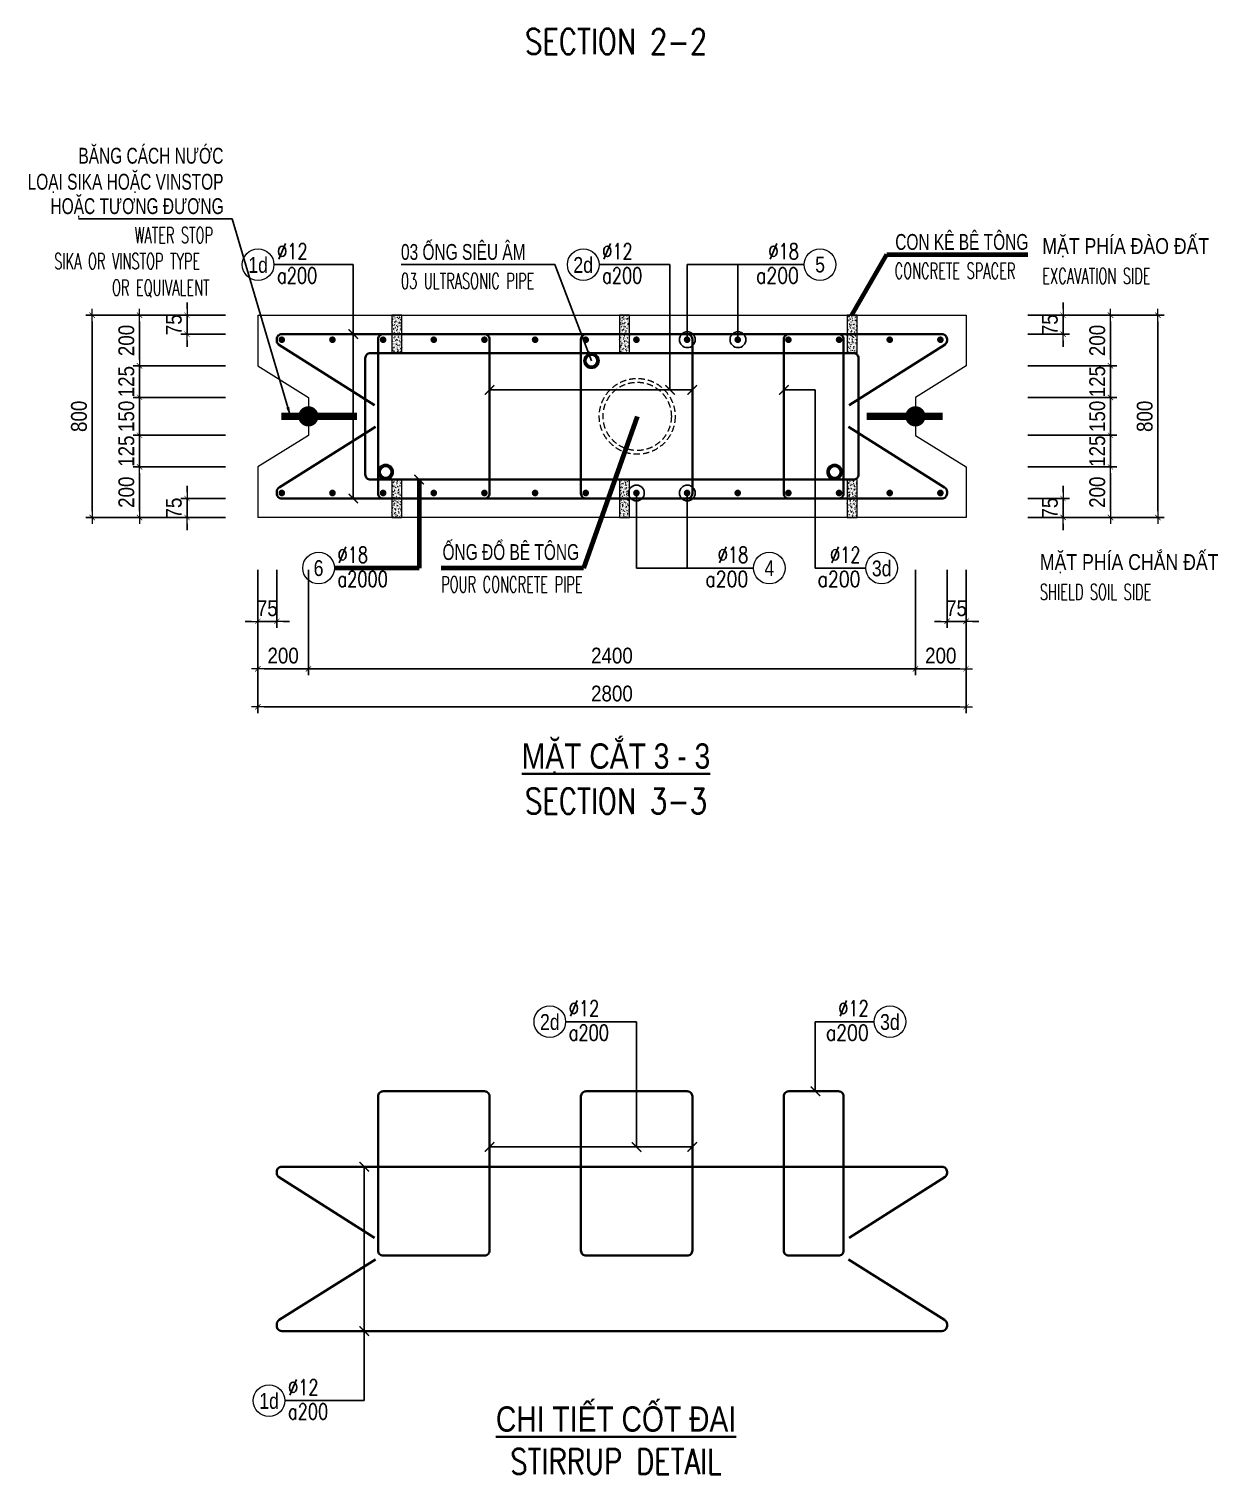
# Model space of a CAD drawing. Header units: millimetres. Extents: x -642477 to 1168880, y -27982 to 330379.
# Drawn here: x 9372 to 23477, y 66877 to 84020 of the extents above; entities that cross this region are included whole.
import ezdxf
from ezdxf.enums import TextEntityAlignment as Align

# ---------------------------------------------------------------- set-up
doc = ezdxf.new("R2010")
doc.units = ezdxf.units.MM
doc.linetypes.add('HIDDEN', pattern=[0.375, 0.25, -0.125])
doc.layers.get('0').update_dxf_attribs({"lineweight": 20})
doc.layers.get('Defpoints').update_dxf_attribs({"color": 151, "lineweight": 9})
for name, color, linetype, lineweight in [('NDC_S_BREAK-LINE', 1, 'Continuous', 15), ('NDC_S_DIAPHGRAM WALL', 3, 'Continuous', 20), ('NDC_S_DIM', 1, 'Continuous', 15), ('NDC_S_ENG TITLE', 3, 'Continuous', 20), ('NDC_S_HATCH MATERIAL', 8, 'Continuous', 13), ('NDC_S_LEADER', 1, 'Continuous', 15), ('NDC_S_LEVEL TEXT', 7, 'Continuous', 20), ('NDC_S_REBAR', 4, 'Continuous', 35), ('NDC_S_VN TEXT', 7, 'Continuous', 20), ('NDC_S_VN TITLE', 6, 'Continuous', 35)]:
    doc.layers.add(name, color=color, linetype=linetype, lineweight=lineweight)
doc.layers.add('NDC_S_REBAR DES.', color=2, linetype='Continuous')
doc.styles.add('ARIAL', font='arial.ttf', dxfattribs={"width": 0.8})
doc.styles.add('NDC_ARIAL', font='arial.ttf', dxfattribs={"width": 0.85})
doc.styles.add('NDC_DIM', font='', dxfattribs={"width": 0.75})
doc.styles.add('NDC_EN TXT', font='romans.shx', dxfattribs={"width": 0.8})
doc.styles.get('NDC_DIM').set_extended_font_data('Dotum')
doc.dimstyles.new('A1-NDC-1-25 (x3)', dxfattribs={"dimscale": 75, "dimtxt": 2.5, "dimasz": 1, "dimexe": 1, "dimexo": 0, "dimgap": 0.8, "dimtad": 1, "dimdec": 0, "dimlfac": 0.333333, "dimdsep": 46, "dimtxsty": 'NDC_ARIAL', "dimblk": 'DIMMARK', "dimcen": 49999.938995, "dimdle": 1.5, "dimclrd": 1, "dimclre": 1, "dimclrt": 3, "dimadec": 0, "dimazin": 0, "dimtfac": 1, "dimtdec": 0, "dimtix": 1, "dimtmove": 2, "dimatfit": 3, "dimfxl": 1, "dimarcsym": 0})
doc.dimstyles.new('NDC_dim_25', dxfattribs={"dimscale": 25, "dimtxt": 2.2, "dimasz": 1.5, "dimexe": 1.5, "dimexo": 2.5, "dimgap": 1, "dimtad": 1, "dimdec": 0, "dimzin": 0, "dimdsep": 46, "dimtxsty": 'NDC_DIM', "dimblk": 'DIMMARK', "dimcen": 0.09, "dimdle": 1.2, "dimclrd": 1, "dimclre": 1, "dimclrt": 3, "dimadec": 0, "dimazin": 0, "dimtfac": 1, "dimtdec": 0, "dimtix": 1, "dimtofl": 0, "dimtmove": 0, "dimatfit": 3, "dimfxl": 6, "dimfxlon": 1, "dimtolj": 1, "dimtzin": 0, "dimarcsym": 0})

# ---------------------------------------------------------------- blocks, each defined once
blk = doc.blocks.new('DIMMARK')
at = {"layer": 'NDC_S_DIM', "color": 1}
blk.add_line((-1.5, 0), (1, 0), dxfattribs=at)
at = {"layer": 'NDC_S_DIM', "color": 2, "const_width": 0.1}
blk.add_lwpolyline([(-0.424, -0.424), (0.424, 0.424)], dxfattribs=at)
blk = doc.blocks.new('*U366')
blk.add_circle((2.5, 0), 2.5)
at = {"layer": 'NDC_S_VN TEXT', "color": 3, "style": 'NDC_EN TXT'}
for tag, width, p in [('DK2', 0.75, (-0.85, 0.85)), ('KC2', 0.8, (-0.85, -2.97))]:
    blk.add_attdef(tag, text='', height=2.5, dxfattribs=dict(at, width=width)).set_placement(p, align=Align.RIGHT)
at = {"layer": 'NDC_S_VN TEXT', "color": 7, "style": 'ARIAL', "width": 0.8}
blk.add_attdef('SH3', text='', height=2.5, dxfattribs=at).set_placement((2.5, 0), align=Align.MIDDLE)
blk = doc.blocks.new('Ong sieu am')
at = {"layer": 'NDC_S_HATCH MATERIAL'}
h = blk.add_hatch(dxfattribs=at)
h.set_pattern_fill('ANSI31', color=256, scale=20)
h.set_pattern_definition([(45, (0, 0), (-1.76776695, 1.76776695), [])])
h.paths.add_polyline_path([(-7119.3, 51158.9, 1), (-7179.3, 51158.9, 1)])
h.paths.add_polyline_path([(-7171.3, 51158.9, -1), (-7127.3, 51158.9, -1)], flags=16)
at = {"layer": 'NDC_S_REBAR DES.'}
for radius in [30, 22]:
    blk.add_circle((-7149.3, 51158.9), radius, dxfattribs=at)
blk = doc.blocks.new('ong do BT')
at = {"layer": 'NDC_S_HATCH MATERIAL', "linetype": 'HIDDEN', "ltscale": 100}
for radius in [150, 135]:
    blk.add_circle((-6323.7, 51237.8), radius, dxfattribs=at)
blk = doc.blocks.new('con ke BT')
at = {"layer": 'NDC_S_HATCH MATERIAL'}
h = blk.add_hatch(dxfattribs=at)
h.set_pattern_fill('AR-CONC', color=256, scale=2)
h.set_pattern_definition([(50, (0, 0), (14.3452037, -1.2550427), [1.5, -16.5]), (355, (0, 0), (-2.7750267, 15.0438427), [1.2, -13.2]), (100.451444, (1.195, -0.105), (11.570177, 13.7888), [1.274804, -14.0228422]), (46.1842, (0, 4), (21.3448266, -3.3103856), [2.25, -24.75]), (96.635635, (1.779, 3.724), (18.693239, 19.482372), [1.912207, -21.034275]), (351.184164, (0, 4), (18.693239, 19.482372), [1.8, -19.8]), (21, (2, 3), (11.938141, -8.0523778), [1.5, -16.5]), (326, (2, 3), (4.8663066, 14.503001), [1.2, -13.2]), (71.451445, (2.995, 2.329), (16.8044475, 6.450623), [1.274804, -14.0228422]), (37.5, (0, 0), (0.2431971, 6.6578771), [0, -13.04, 0, -13.4, 0, -13.25]), (7.5, (0, 0), (5.2613907, 7.8882342), [0, -7.64, 0, -12.74, 0, -5.05]), (327.5, (-4.46, 0), (10.6764487, -0.45109743), [0, -5, 0, -15.6, 0, -20.7]), (317.5, (-6.46, 0), (11.6637234, 2.0020996), [0, -6.5, 0, -10.36, 0, -14.7])])
h.paths.add_polyline_path([(-7076.9, 51430.9), (-7116.9, 51430.9), (-7116.9, 51280.9), (-7076.9, 51280.9)])
at = {"layer": 'NDC_S_BREAK-LINE'}
blk.add_lwpolyline([(-7116.9, 51430.9), (-7116.9, 51280.9), (-7076.9, 51280.9), (-7076.9, 51430.9)], close=True, dxfattribs=at)
blk = doc.blocks.new('*U551')
at = {"layer": 'NDC_S_LEADER', "xscale": 3, "yscale": 3, "zscale": 3}
blk.add_blockref('con ke BT', (21291, -154068), dxfattribs=at)
blk = doc.blocks.new('*U552')
at = {"layer": 'NDC_S_DIM', "color": 0, "linetype": 'ByBlock', "lineweight": -2, "transparency": 16777216}
for p in [(0, 0), (2700, 0), (5400, 0)]:
    blk.add_blockref('*U551', p, dxfattribs=at)
blk = doc.blocks.new('*U553')
at = {"layer": 'NDC_S_LEADER', "xscale": 3, "yscale": 3, "zscale": 3}
blk.add_blockref('con ke BT', (21291, -154068), dxfattribs=at)
blk = doc.blocks.new('*U554')
at = {"layer": 'NDC_S_DIM', "color": 0, "linetype": 'ByBlock', "lineweight": -2, "transparency": 16777216}
for p in [(0, 0), (2700, 0), (5400, 0)]:
    blk.add_blockref('*U553', p, dxfattribs=at)
blk = doc.blocks.new('*U367')
blk.add_circle((-2.5, 0), 2.5)
at = {"layer": 'NDC_S_VN TEXT', "color": 3, "style": 'NDC_EN TXT', "width": 0.75}
for tag, p in [('DK1', (0.5, 0.85)), ('KC1', (0.5, -2.97))]:
    blk.add_attdef(tag, p, '', height=2.5, dxfattribs=at)
at = {"layer": 'NDC_S_VN TEXT', "color": 7, "style": 'ARIAL', "width": 0.8}
blk.add_attdef('SH2', text='', height=2.5, dxfattribs=at).set_placement((-2.5, 0), align=Align.MIDDLE)
blk = doc.blocks.new('kata_block_THEP')
at = {"layer": 'NDC_S_REBAR', "color": 0}
for p, q in [((-0.5, 0), (0.5, 0)), ((-0.35, 0.35), (0.35, -0.35)), ((0.35, 0.35), (-0.35, -0.35)), ((0, 0.5), (0, -0.5))]:
    blk.add_line(p, q, dxfattribs=at)
at = {"layer": 'NDC_S_REBAR', "color": 0, "const_width": 0.0833}
blk.add_lwpolyline([(-0.5, 0, 1), (0.5, 0, 1), (-0.5, 0, 1)], format="xyb", dxfattribs=at)
blk = doc.blocks.new('*U555')
at = {"layer": 'NDC_S_REBAR', "ltscale": 80, "xscale": 72, "yscale": 72, "zscale": 72}
blk.add_blockref('kata_block_THEP', (0, 0), dxfattribs=at)
blk = doc.blocks.new('*U556')
at = {"layer": 'NDC_S_LEVEL TEXT', "color": 0, "linetype": 'ByBlock', "lineweight": -2, "transparency": 16777216}
for p in [(0, 0), (600.9, 0), (1201.8, 0), (1802.7, 0), (2403.6, 0), (3004.5, 0), (3605.4, 0), (4206.3, 0), (4807.2, 0), (5408.1, 0), (6009, 0), (6609.9, 0), (7210.8, 0), (7811.7, 0)]:
    blk.add_blockref('*U555', p, dxfattribs=at)
blk = doc.blocks.new('*D557')
at = {"layer": 'Defpoints', "color": 0, "ltscale": 100, "transparency": 16777216}
for p in [(10684, 78824), (11704, 78824), (11704, 78224)]:
    blk.add_point(p, dxfattribs=at)
at = {"layer": 'NDC_S_DIM', "color": 1, "lineweight": -2, "ltscale": 100, "transparency": 16777216}
for p, q in [((11704, 78824), (10609, 78824)), ((10684, 78299), (10684, 78749)), ((11704, 78224), (10609, 78224))]:
    blk.add_line(p, q, dxfattribs=at)
at = {"layer": 'NDC_S_DIM', "color": 1, "lineweight": -2, "ltscale": 100, "transparency": 16777216, "xscale": 75, "yscale": 75, "zscale": 75}
for p, rotation in [((10684, 78824), 90), ((10684, 78224), 270)]:
    blk.add_blockref('DIMMARK', p, dxfattribs=dict(at, rotation=rotation))
at = {"layer": 'NDC_S_DIM', "color": 3, "ltscale": 100, "transparency": 16777216, "insert": (10528, 78524), "char_height": 187.5, "attachment_point": 5, "rotation": 90, "style": 'NDC_ARIAL'}
blk.add_mtext('200', dxfattribs=at)
blk = doc.blocks.new('*D558')
at = {"layer": 'Defpoints', "color": 0, "ltscale": 100, "transparency": 16777216}
for p in [(10684, 79199), (11704, 79199), (11704, 78824)]:
    blk.add_point(p, dxfattribs=at)
at = {"layer": 'NDC_S_DIM', "color": 1, "lineweight": -2, "ltscale": 100, "transparency": 16777216}
for p, q in [((10684, 79274), (10684, 79349)), ((11704, 79199), (10609, 79199)), ((10684, 78824), (10684, 79199)), ((11704, 78824), (10609, 78824)), ((10684, 78749), (10684, 78674))]:
    blk.add_line(p, q, dxfattribs=at)
at = {"layer": 'NDC_S_DIM', "color": 1, "lineweight": -2, "ltscale": 100, "transparency": 16777216, "xscale": 75, "yscale": 75, "zscale": 75}
for p, rotation in [((10684, 79199), 270), ((10684, 78824), 90)]:
    blk.add_blockref('DIMMARK', p, dxfattribs=dict(at, rotation=rotation))
at = {"layer": 'NDC_S_DIM', "color": 3, "ltscale": 100, "transparency": 16777216, "insert": (10528, 79011), "char_height": 187.5, "attachment_point": 5, "rotation": 90, "style": 'NDC_ARIAL'}
blk.add_mtext('125', dxfattribs=at)
blk = doc.blocks.new('*D559')
at = {"layer": 'Defpoints', "color": 0, "ltscale": 100, "transparency": 16777216}
for p in [(10684, 79649), (11704, 79649), (11704, 79199)]:
    blk.add_point(p, dxfattribs=at)
at = {"layer": 'NDC_S_DIM', "color": 1, "lineweight": -2, "ltscale": 100, "transparency": 16777216}
for p, q in [((10684, 79724), (10684, 79799)), ((11704, 79649), (10609, 79649)), ((10684, 79199), (10684, 79649)), ((11704, 79199), (10609, 79199)), ((10684, 79124), (10684, 79049))]:
    blk.add_line(p, q, dxfattribs=at)
at = {"layer": 'NDC_S_DIM', "color": 1, "lineweight": -2, "ltscale": 100, "transparency": 16777216, "xscale": 75, "yscale": 75, "zscale": 75}
for p, rotation in [((10684, 79649), 270), ((10684, 79199), 90)]:
    blk.add_blockref('DIMMARK', p, dxfattribs=dict(at, rotation=rotation))
at = {"layer": 'NDC_S_DIM', "color": 3, "ltscale": 100, "transparency": 16777216, "insert": (10528, 79424), "char_height": 187.5, "attachment_point": 5, "rotation": 90, "style": 'NDC_ARIAL'}
blk.add_mtext('150', dxfattribs=at)
blk = doc.blocks.new('*D560')
at = {"layer": 'Defpoints', "color": 0, "ltscale": 100, "transparency": 16777216}
for p in [(10684, 80024), (11704, 80024), (11704, 79649)]:
    blk.add_point(p, dxfattribs=at)
at = {"layer": 'NDC_S_DIM', "color": 1, "lineweight": -2, "ltscale": 100, "transparency": 16777216}
for p, q in [((10684, 80099), (10684, 80174)), ((11704, 80024), (10609, 80024)), ((10684, 79649), (10684, 80024)), ((11704, 79649), (10609, 79649)), ((10684, 79574), (10684, 79499))]:
    blk.add_line(p, q, dxfattribs=at)
at = {"layer": 'NDC_S_DIM', "color": 1, "lineweight": -2, "ltscale": 100, "transparency": 16777216, "xscale": 75, "yscale": 75, "zscale": 75}
for p, rotation in [((10684, 80024), 270), ((10684, 79649), 90)]:
    blk.add_blockref('DIMMARK', p, dxfattribs=dict(at, rotation=rotation))
at = {"layer": 'NDC_S_DIM', "color": 3, "ltscale": 100, "transparency": 16777216, "insert": (10528, 79836), "char_height": 187.5, "attachment_point": 5, "rotation": 90, "style": 'NDC_ARIAL'}
blk.add_mtext('125', dxfattribs=at)
blk = doc.blocks.new('*D561')
at = {"layer": 'Defpoints', "color": 0, "ltscale": 100, "transparency": 16777216}
for p in [(10684, 80624), (11704, 80624), (11704, 80024)]:
    blk.add_point(p, dxfattribs=at)
at = {"layer": 'NDC_S_DIM', "color": 1, "lineweight": -2, "ltscale": 100, "transparency": 16777216}
for p, q in [((11704, 80624), (10609, 80624)), ((10684, 80099), (10684, 80549)), ((11704, 80024), (10609, 80024))]:
    blk.add_line(p, q, dxfattribs=at)
at = {"layer": 'NDC_S_DIM', "color": 1, "lineweight": -2, "ltscale": 100, "transparency": 16777216, "xscale": 75, "yscale": 75, "zscale": 75}
for p, rotation in [((10684, 80624), 90), ((10684, 80024), 270)]:
    blk.add_blockref('DIMMARK', p, dxfattribs=dict(at, rotation=rotation))
at = {"layer": 'NDC_S_DIM', "color": 3, "ltscale": 100, "transparency": 16777216, "insert": (10528, 80324), "char_height": 187.5, "attachment_point": 5, "rotation": 90, "style": 'NDC_ARIAL'}
blk.add_mtext('200', dxfattribs=at)
blk = doc.blocks.new('*D562')
at = {"layer": 'Defpoints', "color": 0, "ltscale": 100, "transparency": 16777216}
for p in [(10122, 80624), (11704, 80624), (11704, 78224)]:
    blk.add_point(p, dxfattribs=at)
at = {"layer": 'NDC_S_DIM', "color": 1, "lineweight": -2, "ltscale": 100, "transparency": 16777216}
for p, q in [((11704, 80624), (10047, 80624)), ((10122, 78299), (10122, 80549)), ((11704, 78224), (10047, 78224))]:
    blk.add_line(p, q, dxfattribs=at)
at = {"layer": 'NDC_S_DIM', "color": 1, "lineweight": -2, "ltscale": 100, "transparency": 16777216, "xscale": 75, "yscale": 75, "zscale": 75}
for p, rotation in [((10122, 80624), 90), ((10122, 78224), 270)]:
    blk.add_blockref('DIMMARK', p, dxfattribs=dict(at, rotation=rotation))
at = {"layer": 'NDC_S_DIM', "color": 3, "ltscale": 100, "transparency": 16777216, "insert": (9966, 79424), "char_height": 187.5, "attachment_point": 5, "rotation": 90, "style": 'NDC_ARIAL'}
blk.add_mtext('800', dxfattribs=at)
blk = doc.blocks.new('*D563')
at = {"layer": 'Defpoints', "color": 0, "ltscale": 100, "transparency": 16777216}
for p in [(11247, 78449), (11704, 78449), (11704, 78224)]:
    blk.add_point(p, dxfattribs=at)
at = {"layer": 'NDC_S_DIM', "color": 1, "lineweight": -2, "ltscale": 100, "transparency": 16777216}
for p, q in [((11247, 78524), (11247, 78599)), ((11704, 78449), (11172, 78449)), ((11247, 78224), (11247, 78449)), ((11704, 78224), (11172, 78224)), ((11247, 78149), (11247, 78074))]:
    blk.add_line(p, q, dxfattribs=at)
at = {"layer": 'NDC_S_DIM', "color": 1, "lineweight": -2, "ltscale": 100, "transparency": 16777216, "xscale": 75, "yscale": 75, "zscale": 75}
for p, rotation in [((11247, 78449), 270), ((11247, 78224), 90)]:
    blk.add_blockref('DIMMARK', p, dxfattribs=dict(at, rotation=rotation))
at = {"layer": 'NDC_S_DIM', "color": 3, "ltscale": 100, "transparency": 16777216, "insert": (11091, 78336), "char_height": 187.5, "attachment_point": 5, "rotation": 90, "style": 'NDC_ARIAL'}
blk.add_mtext('75', dxfattribs=at)
blk = doc.blocks.new('*D564')
at = {"layer": 'Defpoints', "color": 0, "ltscale": 100, "transparency": 16777216}
for p in [(11247, 80624), (11704, 80624), (11704, 80399)]:
    blk.add_point(p, dxfattribs=at)
at = {"layer": 'NDC_S_DIM', "color": 1, "lineweight": -2, "ltscale": 100, "transparency": 16777216}
for p, q in [((11247, 80699), (11247, 80774)), ((11704, 80624), (11172, 80624)), ((11247, 80399), (11247, 80624)), ((11704, 80399), (11172, 80399)), ((11247, 80324), (11247, 80249))]:
    blk.add_line(p, q, dxfattribs=at)
at = {"layer": 'NDC_S_DIM', "color": 1, "lineweight": -2, "ltscale": 100, "transparency": 16777216, "xscale": 75, "yscale": 75, "zscale": 75}
for p, rotation in [((11247, 80624), 270), ((11247, 80399), 90)]:
    blk.add_blockref('DIMMARK', p, dxfattribs=dict(at, rotation=rotation))
at = {"layer": 'NDC_S_DIM', "color": 3, "ltscale": 100, "transparency": 16777216, "insert": (11091, 80511), "char_height": 187.5, "attachment_point": 5, "rotation": 90, "style": 'NDC_ARIAL'}
blk.add_mtext('75', dxfattribs=at)
blk = doc.blocks.new('*D565')
at = {"layer": 'Defpoints', "color": 0, "ltscale": 100, "transparency": 16777216}
for p in [(21220, 78824), (22200, 78824), (21220, 78224)]:
    blk.add_point(p, dxfattribs=at)
at = {"layer": 'NDC_S_DIM', "color": 1, "lineweight": -2, "ltscale": 100, "transparency": 16777216}
for p, q in [((21220, 78824), (22275, 78824)), ((22200, 78299), (22200, 78749)), ((21220, 78224), (22275, 78224))]:
    blk.add_line(p, q, dxfattribs=at)
at = {"layer": 'NDC_S_DIM', "color": 1, "lineweight": -2, "ltscale": 100, "transparency": 16777216, "xscale": 75, "yscale": 75, "zscale": 75}
for p, rotation in [((22200, 78824), 90), ((22200, 78224), 270)]:
    blk.add_blockref('DIMMARK', p, dxfattribs=dict(at, rotation=rotation))
at = {"layer": 'NDC_S_DIM', "color": 3, "ltscale": 100, "transparency": 16777216, "insert": (22044, 78524), "char_height": 187.5, "attachment_point": 5, "rotation": 90, "style": 'NDC_ARIAL'}
blk.add_mtext('200', dxfattribs=at)
blk = doc.blocks.new('*D566')
at = {"layer": 'Defpoints', "color": 0, "ltscale": 100, "transparency": 16777216}
for p in [(21220, 79199), (22200, 79199), (21220, 78824)]:
    blk.add_point(p, dxfattribs=at)
at = {"layer": 'NDC_S_DIM', "color": 1, "lineweight": -2, "ltscale": 100, "transparency": 16777216}
for p, q in [((22200, 79274), (22200, 79349)), ((21220, 79199), (22275, 79199)), ((22200, 78824), (22200, 79199)), ((21220, 78824), (22275, 78824)), ((22200, 78749), (22200, 78674))]:
    blk.add_line(p, q, dxfattribs=at)
at = {"layer": 'NDC_S_DIM', "color": 1, "lineweight": -2, "ltscale": 100, "transparency": 16777216, "xscale": 75, "yscale": 75, "zscale": 75}
for p, rotation in [((22200, 79199), 270), ((22200, 78824), 90)]:
    blk.add_blockref('DIMMARK', p, dxfattribs=dict(at, rotation=rotation))
at = {"layer": 'NDC_S_DIM', "color": 3, "ltscale": 100, "transparency": 16777216, "insert": (22044, 79011), "char_height": 187.5, "attachment_point": 5, "rotation": 90, "style": 'NDC_ARIAL'}
blk.add_mtext('125', dxfattribs=at)
blk = doc.blocks.new('*D567')
at = {"layer": 'Defpoints', "color": 0, "ltscale": 100, "transparency": 16777216}
for p in [(21220, 79649), (22200, 79649), (21220, 79199)]:
    blk.add_point(p, dxfattribs=at)
at = {"layer": 'NDC_S_DIM', "color": 1, "lineweight": -2, "ltscale": 100, "transparency": 16777216}
for p, q in [((22200, 79724), (22200, 79799)), ((21220, 79649), (22275, 79649)), ((22200, 79199), (22200, 79649)), ((21220, 79199), (22275, 79199)), ((22200, 79124), (22200, 79049))]:
    blk.add_line(p, q, dxfattribs=at)
at = {"layer": 'NDC_S_DIM', "color": 1, "lineweight": -2, "ltscale": 100, "transparency": 16777216, "xscale": 75, "yscale": 75, "zscale": 75}
for p, rotation in [((22200, 79649), 270), ((22200, 79199), 90)]:
    blk.add_blockref('DIMMARK', p, dxfattribs=dict(at, rotation=rotation))
at = {"layer": 'NDC_S_DIM', "color": 3, "ltscale": 100, "transparency": 16777216, "insert": (22044, 79424), "char_height": 187.5, "attachment_point": 5, "rotation": 90, "style": 'NDC_ARIAL'}
blk.add_mtext('150', dxfattribs=at)
blk = doc.blocks.new('*D568')
at = {"layer": 'Defpoints', "color": 0, "ltscale": 100, "transparency": 16777216}
for p in [(21220, 80024), (22200, 80024), (21220, 79649)]:
    blk.add_point(p, dxfattribs=at)
at = {"layer": 'NDC_S_DIM', "color": 1, "lineweight": -2, "ltscale": 100, "transparency": 16777216}
for p, q in [((22200, 80099), (22200, 80174)), ((21220, 80024), (22275, 80024)), ((22200, 79649), (22200, 80024)), ((21220, 79649), (22275, 79649)), ((22200, 79574), (22200, 79499))]:
    blk.add_line(p, q, dxfattribs=at)
at = {"layer": 'NDC_S_DIM', "color": 1, "lineweight": -2, "ltscale": 100, "transparency": 16777216, "xscale": 75, "yscale": 75, "zscale": 75}
for p, rotation in [((22200, 80024), 270), ((22200, 79649), 90)]:
    blk.add_blockref('DIMMARK', p, dxfattribs=dict(at, rotation=rotation))
at = {"layer": 'NDC_S_DIM', "color": 3, "ltscale": 100, "transparency": 16777216, "insert": (22044, 79836), "char_height": 187.5, "attachment_point": 5, "rotation": 90, "style": 'NDC_ARIAL'}
blk.add_mtext('125', dxfattribs=at)
blk = doc.blocks.new('*D569')
at = {"layer": 'Defpoints', "color": 0, "ltscale": 100, "transparency": 16777216}
for p in [(21220, 80624), (22200, 80624), (21220, 80024)]:
    blk.add_point(p, dxfattribs=at)
at = {"layer": 'NDC_S_DIM', "color": 1, "lineweight": -2, "ltscale": 100, "transparency": 16777216}
for p, q in [((21220, 80624), (22275, 80624)), ((22200, 80099), (22200, 80549)), ((21220, 80024), (22275, 80024))]:
    blk.add_line(p, q, dxfattribs=at)
at = {"layer": 'NDC_S_DIM', "color": 1, "lineweight": -2, "ltscale": 100, "transparency": 16777216, "xscale": 75, "yscale": 75, "zscale": 75}
for p, rotation in [((22200, 80624), 90), ((22200, 80024), 270)]:
    blk.add_blockref('DIMMARK', p, dxfattribs=dict(at, rotation=rotation))
at = {"layer": 'NDC_S_DIM', "color": 3, "ltscale": 100, "transparency": 16777216, "insert": (22044, 80324), "char_height": 187.5, "attachment_point": 5, "rotation": 90, "style": 'NDC_ARIAL'}
blk.add_mtext('200', dxfattribs=at)
blk = doc.blocks.new('*D570')
at = {"layer": 'Defpoints', "color": 0, "ltscale": 100, "transparency": 16777216}
for p in [(21220, 80624), (22763, 80624), (21220, 78224)]:
    blk.add_point(p, dxfattribs=at)
at = {"layer": 'NDC_S_DIM', "color": 1, "lineweight": -2, "ltscale": 100, "transparency": 16777216}
for p, q in [((21220, 80624), (22838, 80624)), ((22763, 78299), (22763, 80549)), ((21220, 78224), (22838, 78224))]:
    blk.add_line(p, q, dxfattribs=at)
at = {"layer": 'NDC_S_DIM', "color": 1, "lineweight": -2, "ltscale": 100, "transparency": 16777216, "xscale": 75, "yscale": 75, "zscale": 75}
for p, rotation in [((22763, 80624), 90), ((22763, 78224), 270)]:
    blk.add_blockref('DIMMARK', p, dxfattribs=dict(at, rotation=rotation))
at = {"layer": 'NDC_S_DIM', "color": 3, "ltscale": 100, "transparency": 16777216, "insert": (22607, 79424), "char_height": 187.5, "attachment_point": 5, "rotation": 90, "style": 'NDC_ARIAL'}
blk.add_mtext('800', dxfattribs=at)
blk = doc.blocks.new('*D571')
at = {"layer": 'Defpoints', "color": 0, "ltscale": 100, "transparency": 16777216}
for p in [(21220, 78449), (21638, 78449), (21220, 78224)]:
    blk.add_point(p, dxfattribs=at)
at = {"layer": 'NDC_S_DIM', "color": 1, "lineweight": -2, "ltscale": 100, "transparency": 16777216}
for p, q in [((21638, 78524), (21638, 78599)), ((21220, 78449), (21713, 78449)), ((21638, 78224), (21638, 78449)), ((21220, 78224), (21713, 78224)), ((21638, 78149), (21638, 78074))]:
    blk.add_line(p, q, dxfattribs=at)
at = {"layer": 'NDC_S_DIM', "color": 1, "lineweight": -2, "ltscale": 100, "transparency": 16777216, "xscale": 75, "yscale": 75, "zscale": 75}
for p, rotation in [((21638, 78449), 270), ((21638, 78224), 90)]:
    blk.add_blockref('DIMMARK', p, dxfattribs=dict(at, rotation=rotation))
at = {"layer": 'NDC_S_DIM', "color": 3, "ltscale": 100, "transparency": 16777216, "insert": (21482, 78336), "char_height": 187.5, "attachment_point": 5, "rotation": 90, "style": 'NDC_ARIAL'}
blk.add_mtext('75', dxfattribs=at)
blk = doc.blocks.new('*D572')
at = {"layer": 'Defpoints', "color": 0, "ltscale": 100, "transparency": 16777216}
for p in [(21220, 80624), (21638, 80624), (21220, 80399)]:
    blk.add_point(p, dxfattribs=at)
at = {"layer": 'NDC_S_DIM', "color": 1, "lineweight": -2, "ltscale": 100, "transparency": 16777216}
for p, q in [((21638, 80699), (21638, 80774)), ((21220, 80624), (21713, 80624)), ((21638, 80399), (21638, 80624)), ((21220, 80399), (21713, 80399)), ((21638, 80324), (21638, 80249))]:
    blk.add_line(p, q, dxfattribs=at)
at = {"layer": 'NDC_S_DIM', "color": 1, "lineweight": -2, "ltscale": 100, "transparency": 16777216, "xscale": 75, "yscale": 75, "zscale": 75}
for p, rotation in [((21638, 80624), 270), ((21638, 80399), 90)]:
    blk.add_blockref('DIMMARK', p, dxfattribs=dict(at, rotation=rotation))
at = {"layer": 'NDC_S_DIM', "color": 3, "ltscale": 100, "transparency": 16777216, "insert": (21482, 80511), "char_height": 187.5, "attachment_point": 5, "rotation": 90, "style": 'NDC_ARIAL'}
blk.add_mtext('75', dxfattribs=at)
blk = doc.blocks.new('*D573')
at = {"layer": 'Defpoints', "color": 0, "ltscale": 100, "transparency": 16777216}
for p in [(12087, 77604), (12312, 77604), (12312, 76992)]:
    blk.add_point(p, dxfattribs=at)
at = {"layer": 'NDC_S_DIM', "color": 1, "lineweight": -2, "ltscale": 100, "transparency": 16777216}
for p, q in [((12087, 77604), (12087, 76917)), ((12312, 77604), (12312, 76917)), ((12012, 76992), (11937, 76992)), ((12087, 76992), (12312, 76992)), ((12387, 76992), (12462, 76992))]:
    blk.add_line(p, q, dxfattribs=at)
at = {"layer": 'NDC_S_DIM', "color": 1, "lineweight": -2, "ltscale": 100, "transparency": 16777216, "xscale": 75, "yscale": 75, "zscale": 75}
blk.add_blockref('DIMMARK', (12087, 76992), dxfattribs=at)
at = {"layer": 'NDC_S_DIM', "color": 1, "lineweight": -2, "ltscale": 100, "transparency": 16777216, "xscale": 75, "yscale": 75, "zscale": 75, "rotation": 180}
blk.add_blockref('DIMMARK', (12312, 76992), dxfattribs=at)
at = {"layer": 'NDC_S_DIM', "color": 3, "ltscale": 100, "transparency": 16777216, "insert": (12199, 77147), "char_height": 187.5, "attachment_point": 5, "style": 'NDC_ARIAL'}
blk.add_mtext('75', dxfattribs=at)
blk = doc.blocks.new('*D574')
at = {"layer": 'Defpoints', "color": 0, "ltscale": 100, "transparency": 16777216}
for p in [(20262, 77604), (20487, 77604), (20487, 76992)]:
    blk.add_point(p, dxfattribs=at)
at = {"layer": 'NDC_S_DIM', "color": 1, "lineweight": -2, "ltscale": 100, "transparency": 16777216}
for p, q in [((20262, 77604), (20262, 76917)), ((20487, 77604), (20487, 76917)), ((20187, 76992), (20112, 76992)), ((20262, 76992), (20487, 76992)), ((20562, 76992), (20637, 76992))]:
    blk.add_line(p, q, dxfattribs=at)
at = {"layer": 'NDC_S_DIM', "color": 1, "lineweight": -2, "ltscale": 100, "transparency": 16777216, "xscale": 75, "yscale": 75, "zscale": 75}
blk.add_blockref('DIMMARK', (20262, 76992), dxfattribs=at)
at = {"layer": 'NDC_S_DIM', "color": 1, "lineweight": -2, "ltscale": 100, "transparency": 16777216, "xscale": 75, "yscale": 75, "zscale": 75, "rotation": 180}
blk.add_blockref('DIMMARK', (20487, 76992), dxfattribs=at)
at = {"layer": 'NDC_S_DIM', "color": 3, "ltscale": 100, "transparency": 16777216, "insert": (20374, 77147), "char_height": 187.5, "attachment_point": 5, "style": 'NDC_ARIAL'}
blk.add_mtext('75', dxfattribs=at)
blk = doc.blocks.new('*D575')
at = {"layer": 'Defpoints', "color": 0, "ltscale": 100, "transparency": 16777216}
for p in [(12087, 77604), (12687, 77604), (12687, 76429)]:
    blk.add_point(p, dxfattribs=at)
at = {"layer": 'NDC_S_DIM', "color": 1, "lineweight": -2, "ltscale": 100, "transparency": 16777216}
for p, q in [((12087, 77604), (12087, 76354)), ((12687, 77604), (12687, 76354)), ((12162, 76429), (12612, 76429))]:
    blk.add_line(p, q, dxfattribs=at)
at = {"layer": 'NDC_S_DIM', "color": 1, "lineweight": -2, "ltscale": 100, "transparency": 16777216, "xscale": 75, "yscale": 75, "zscale": 75, "rotation": 180}
blk.add_blockref('DIMMARK', (12087, 76429), dxfattribs=at)
at = {"layer": 'NDC_S_DIM', "color": 1, "lineweight": -2, "ltscale": 100, "transparency": 16777216, "xscale": 75, "yscale": 75, "zscale": 75}
blk.add_blockref('DIMMARK', (12687, 76429), dxfattribs=at)
at = {"layer": 'NDC_S_DIM', "color": 3, "ltscale": 100, "transparency": 16777216, "insert": (12387, 76585), "char_height": 187.5, "attachment_point": 5, "style": 'NDC_ARIAL'}
blk.add_mtext('200', dxfattribs=at)
blk = doc.blocks.new('*D576')
at = {"layer": 'Defpoints', "color": 0, "ltscale": 100, "transparency": 16777216}
for p in [(12687, 77604), (19887, 77604), (19887, 76429)]:
    blk.add_point(p, dxfattribs=at)
at = {"layer": 'NDC_S_DIM', "color": 1, "lineweight": -2, "ltscale": 100, "transparency": 16777216}
for p, q in [((12687, 77604), (12687, 76354)), ((19887, 77604), (19887, 76354)), ((12762, 76429), (19812, 76429))]:
    blk.add_line(p, q, dxfattribs=at)
at = {"layer": 'NDC_S_DIM', "color": 1, "lineweight": -2, "ltscale": 100, "transparency": 16777216, "xscale": 75, "yscale": 75, "zscale": 75, "rotation": 180}
blk.add_blockref('DIMMARK', (12687, 76429), dxfattribs=at)
at = {"layer": 'NDC_S_DIM', "color": 1, "lineweight": -2, "ltscale": 100, "transparency": 16777216, "xscale": 75, "yscale": 75, "zscale": 75}
blk.add_blockref('DIMMARK', (19887, 76429), dxfattribs=at)
at = {"layer": 'NDC_S_DIM', "color": 3, "ltscale": 100, "transparency": 16777216, "insert": (16287, 76585), "char_height": 187.5, "attachment_point": 5, "style": 'NDC_ARIAL'}
blk.add_mtext('2400', dxfattribs=at)
blk = doc.blocks.new('*D577')
at = {"layer": 'Defpoints', "color": 0, "ltscale": 100, "transparency": 16777216}
for p in [(19887, 77604), (20487, 77604), (20487, 76429)]:
    blk.add_point(p, dxfattribs=at)
at = {"layer": 'NDC_S_DIM', "color": 1, "lineweight": -2, "ltscale": 100, "transparency": 16777216}
for p, q in [((19887, 77604), (19887, 76354)), ((20487, 77604), (20487, 76354)), ((19962, 76429), (20412, 76429))]:
    blk.add_line(p, q, dxfattribs=at)
at = {"layer": 'NDC_S_DIM', "color": 1, "lineweight": -2, "ltscale": 100, "transparency": 16777216, "xscale": 75, "yscale": 75, "zscale": 75, "rotation": 180}
blk.add_blockref('DIMMARK', (19887, 76429), dxfattribs=at)
at = {"layer": 'NDC_S_DIM', "color": 1, "lineweight": -2, "ltscale": 100, "transparency": 16777216, "xscale": 75, "yscale": 75, "zscale": 75}
blk.add_blockref('DIMMARK', (20487, 76429), dxfattribs=at)
at = {"layer": 'NDC_S_DIM', "color": 3, "ltscale": 100, "transparency": 16777216, "insert": (20187, 76585), "char_height": 187.5, "attachment_point": 5, "style": 'NDC_ARIAL'}
blk.add_mtext('200', dxfattribs=at)
blk = doc.blocks.new('*D578')
at = {"layer": 'Defpoints', "color": 0, "ltscale": 100, "transparency": 16777216}
for p in [(12087, 77604), (20487, 77604), (20487, 75979)]:
    blk.add_point(p, dxfattribs=at)
at = {"layer": 'NDC_S_DIM', "color": 1, "lineweight": -2, "ltscale": 100, "transparency": 16777216}
for p, q in [((12087, 77604), (12087, 75904)), ((20487, 77604), (20487, 75904)), ((12162, 75979), (20412, 75979))]:
    blk.add_line(p, q, dxfattribs=at)
at = {"layer": 'NDC_S_DIM', "color": 1, "lineweight": -2, "ltscale": 100, "transparency": 16777216, "xscale": 75, "yscale": 75, "zscale": 75, "rotation": 180}
blk.add_blockref('DIMMARK', (12087, 75979), dxfattribs=at)
at = {"layer": 'NDC_S_DIM', "color": 1, "lineweight": -2, "ltscale": 100, "transparency": 16777216, "xscale": 75, "yscale": 75, "zscale": 75}
blk.add_blockref('DIMMARK', (20487, 75979), dxfattribs=at)
at = {"layer": 'NDC_S_DIM', "color": 3, "ltscale": 100, "transparency": 16777216, "insert": (16287, 76135), "char_height": 187.5, "attachment_point": 5, "style": 'NDC_ARIAL'}
blk.add_mtext('2800', dxfattribs=at)
blk = doc.blocks.new('*U579')
at = {"layer": 'NDC_S_REBAR', "ltscale": 80, "xscale": 72, "yscale": 72, "zscale": 72}
blk.add_blockref('kata_block_THEP', (0, 0), dxfattribs=at)
blk = doc.blocks.new('*U580')
at = {"layer": 'NDC_S_LEVEL TEXT', "color": 0, "linetype": 'ByBlock', "lineweight": -2, "transparency": 16777216}
for p in [(0, 0), (600.9, 0), (1201.8, 0), (1802.7, 0), (2403.6, 0), (3004.5, 0), (3605.4, 0), (4206.3, 0), (4807.2, 0), (5408.1, 0), (6009, 0), (6609.9, 0), (7210.8, 0), (7811.7, 0)]:
    blk.add_blockref('*U579', p, dxfattribs=at)

msp = doc.modelspace()

# ---------------------------------------------------------------- linework, layer by layer
at = {"layer": 'NDC_S_DIAPHGRAM WALL', "ltscale": 0.01}
msp.add_line((20486.6, 78223.9), (12086.6, 78223.9), dxfattribs=at)
for points in [[(12086.6, 80623.9), (20486.6, 80623.9)], [(12086.6, 80623.9), (12086.6, 80023.9), (12686.6, 79648.9), (12686.6, 79198.9), (12086.6, 78823.9), (12086.6, 78223.9)], [(20486.6, 80623.9), (20486.6, 80023.9), (19886.6, 79648.9), (19886.6, 79198.9), (20486.6, 78823.9), (20486.6, 78223.9)]]:
    msp.add_lwpolyline(points, dxfattribs=at)
at = {"layer": 'NDC_S_DIAPHGRAM WALL', "ltscale": 50, "const_width": 90}
for points in [[(12364.5, 79423.9), (13264.5, 79423.9)], [(20208.7, 79423.9), (19308.7, 79423.9)]]:
    msp.add_lwpolyline(points, dxfattribs=at)
at = {"layer": 'NDC_S_DIAPHGRAM WALL', "ltscale": 50, "const_width": 120}
for points in [[(12626.6, 79423.9, 1), (12746.6, 79423.9, 1)], [(19946.6, 79423.9, -1), (19826.6, 79423.9, -1)]]:
    msp.add_lwpolyline(points, format="xyb", close=True, dxfattribs=at)
at = {"layer": 'NDC_S_REBAR'}
for points in [[(13471, 79555.9), (12333.4, 80276.8, -0.2239077), (12311.6, 80323.1), (12311.6, 80338.9, -0.4142136), (12371.6, 80398.9), (20201.6, 80398.9, -0.4142136), (20261.6, 80338.9), (20261.6, 80323.1, -0.2239077), (20239.8, 80276.8), (19102.2, 79555.9)], [(19091, 79298.2), (20233.4, 78581.3, -0.2585925), (20261.6, 78530.4), (20261.6, 78508.9, -0.4142136), (20201.6, 78448.9), (12371.6, 78448.9, -0.4142136), (12311.6, 78508.9), (12311.6, 78530.4, -0.2585925), (12339.8, 78581.3), (13482.2, 79298.2)], [(13471, 69680.2), (12333.4, 70401.1, -0.2239077), (12311.6, 70447.4), (12311.6, 70463.1, -0.4142136), (12371.6, 70523.1), (20201.6, 70523.1, -0.4142136), (20261.6, 70463.1), (20261.6, 70447.4, -0.2239077), (20239.8, 70401.1), (19102.2, 69680.2)], [(19091, 69422.5), (20233.4, 68705.5, -0.2585925), (20261.6, 68654.6), (20261.6, 68633.1, -0.4142136), (20201.6, 68573.1), (12371.6, 68573.1, -0.4142136), (12311.6, 68633.1), (12311.6, 68654.6, -0.2585925), (12339.8, 68705.5), (13482.2, 69422.5)]]:
    msp.add_lwpolyline(points, format="xyb", dxfattribs=at)
for points in [[(13573.5, 80398.9), (14774.8, 80398.9, -0.4142136), (14834.8, 80338.9), (14834.8, 78508.9, -0.4142136), (14774.8, 78448.9), (13573.5, 78448.9, -0.4142136), (13513.5, 78508.9), (13513.5, 80338.9, -0.4142136)], [(15979.5, 80398.9), (17180.8, 80398.9, -0.4142136), (17240.8, 80338.9), (17240.8, 78508.9, -0.4142136), (17180.8, 78448.9), (15979.5, 78448.9, -0.4142136), (15919.5, 78508.9), (15919.5, 80338.9, -0.4142136)], [(18385.5, 80398.9), (18975.5, 80398.9, -0.4142136), (19035.5, 80338.9), (19035.5, 78508.9, -0.4142136), (18975.5, 78448.9), (18385.5, 78448.9, -0.4142136), (18325.5, 78508.9), (18325.5, 80338.9, -0.4142136)], [(13421.6, 80173.9), (19151.6, 80173.9, -0.4142136), (19211.6, 80113.9), (19211.6, 78733.9, -0.4142136), (19151.6, 78673.9), (13421.6, 78673.9, -0.4142136), (13361.6, 78733.9), (13361.6, 80113.9, -0.4142136)], [(13573.5, 71418.1), (14774.8, 71418.1, -0.4142136), (14834.8, 71358.1), (14834.8, 69528.1, -0.4142136), (14774.8, 69468.1), (13573.5, 69468.1, -0.4142136), (13513.5, 69528.1), (13513.5, 71358.1, -0.4142136)], [(15979.5, 71418.1), (17180.8, 71418.1, -0.4142136), (17240.8, 71358.1), (17240.8, 69528.1, -0.4142136), (17180.8, 69468.1), (15979.5, 69468.1, -0.4142136), (15919.5, 69528.1), (15919.5, 71358.1, -0.4142136)], [(18385.5, 71418.1), (18975.5, 71418.1, -0.4142136), (19035.5, 71358.1), (19035.5, 69528.1, -0.4142136), (18975.5, 69468.1), (18385.5, 69468.1, -0.4142136), (18325.5, 69528.1), (18325.5, 71358.1, -0.4142136)]]:
    msp.add_lwpolyline(points, format="xyb", close=True, dxfattribs=at)

# ---------------------------------------------------------------- block references
at = {"layer": 'NDC_S_DIM', "ltscale": 80, "xscale": 75, "yscale": 75, "zscale": 75}
for name, p, values in [('*U367', (12277.8, 81223.9), {'SH2': '1d', 'DK1': '%%c12', 'KC1': 'a200'}), ('*U367', (16133.7, 81223.9), {'SH2': '2d', 'DK1': '%%c12', 'KC1': 'a200'}), ('*U366', (18568, 81223.9), {'SH3': '5', 'DK2': '%%C18', 'KC2': 'a200'}), ('*U367', (12994.6, 77623.9), {'SH2': '6', 'DK1': '%%c18', 'KC1': 'a2000'}), ('*U366', (17967.4, 77623.9), {'SH3': '4', 'DK2': '%%C18', 'KC2': 'a200'}), ('*U366', (19298.8, 77623.9), {'SH3': '3d', 'DK2': '%%c12', 'KC2': 'a200'}), ('*U367', (15737.7, 72243.1), {'SH2': '2d', 'DK1': '%%c12', 'KC1': 'a200'}), ('*U366', (19396.4, 72243.1), {'SH3': '3d', 'DK2': '%%c12', 'KC2': 'a200'}), ('*U367', (12407.8, 67748.1), {'SH2': '1d', 'DK1': '%%c12', 'KC1': 'a200'})]:
    msp.add_blockref(name, p, dxfattribs=at).add_auto_attribs(values)
at = {"layer": 'NDC_S_DIM'}
for name, p in [('*U552', (13736.6, 80398.9)), ('*U554', (13736.6, 78448.9))]:
    msp.add_blockref(name, p, dxfattribs=at)
at = {"layer": 'NDC_S_LEADER', "xscale": 3, "yscale": 3, "zscale": 3}
for name, p in [('Ong sieu am', (37491.9, -73392.7)), ('ong do BT', (35557.8, -74289.6)), ('Ong sieu am', (35051.4, -74712.7)), ('Ong sieu am', (40376.1, -74712.7))]:
    msp.add_blockref(name, p, dxfattribs=at)
at = {"layer": 'NDC_S_LEVEL TEXT'}
msp.add_blockref('*U580', (12371.1, 80332.9), dxfattribs=at)
at = {"layer": 'NDC_S_LEVEL TEXT', "xscale": -1, "rotation": 180}
msp.add_blockref('*U556', (12371.1, 78514.9), dxfattribs=at)

# ---------------------------------------------------------------- texts
at = {"layer": 'NDC_S_ENG TITLE', "style": 'NDC_EN TXT', "width": 0.8}
for s, p in [('SECTION 2-2', (16335.6, 83870.1)), ('SECTION 3-3', (16335.6, 74860.2)), ('STIRRUP DETAIL', (16335.6, 67026.7))]:
    msp.add_text(s, height=300, dxfattribs=at).set_placement(p, align=Align.MIDDLE)
at = {"layer": 'NDC_S_ENG TITLE', "style": 'NDC_EN TXT', "width": 0.6}
for s, p in [('WATER STOP', (10625.4, 81573.5)), ('SIKA OR VINSTOP TYPE', (9671.8, 81264.9)), ('03 ULTRASONIC PIPE', (13785.1, 81030.2)), ('CONCRETE SPACER', (19640.1, 81150.3)), ('EXCAVATION SIDE', (21391.9, 81089.5)), ('OR EQUIVALENT', (10357.5, 80951.4)), ('POUR CONCRETE PIPE', (14261, 77430.2)), ('SHIELD SOIL SIDE', (21362.7, 77341))]:
    msp.add_text(s, height=187.5, dxfattribs=at).set_placement(p, align=Align.MIDDLE_LEFT)
at = {"layer": 'NDC_S_LEVEL TEXT', "style": 'NDC_ARIAL'}
for s, width, p in [('BĂNG CÁCH NƯỚC', 0.7, (9959.4, 82515.6)), ('LOẠI SIKA HOẶC VINSTOP', 0.7, (9356.7, 82207)), ('HOẶC TƯƠNG ĐƯƠNG', 0.7, (9628.3, 81917.6)), ('CON KÊ BÊ TÔNG', 0.7, (19647.3, 81493.1)), ('03 ỐNG SIÊU ÂM', 0.7, (13785.1, 81374.4)), ('MẶT PHÍA ĐÀO ĐẤT', 0.8, (21391.9, 81444.2)), ('ỐNG ĐỔ BÊ TÔNG', 0.7, (14277.8, 77814.3)), ('MẶT PHÍA CHẮN ĐẤT', 0.8, (21362.7, 77695.7))]:
    msp.add_text(s, height=187.5, dxfattribs=dict(at, width=width)).set_placement(p, align=Align.MIDDLE_LEFT)
at = {"layer": 'NDC_S_VN TITLE', "style": 'NDC_ARIAL', "width": 0.8}
for s, p in [('%%UMẶT CẮT 3 - 3', (16335.6, 75406.8)), ('%%UCHI TIẾT CỐT ĐAI', (16335.6, 67573.2))]:
    msp.add_text(s, height=300, dxfattribs=at).set_placement(p, align=Align.MIDDLE)

# ---------------------------------------------------------------- dimensions: what is measured, and where the dimension line sits
at = {"layer": 'NDC_S_DIM', "ltscale": 100}
for base, p1, p2, picture, middle in [((11246.5, 80623.9), (11703.8, 80398.9), (11703.8, 80623.9), '*D564', (11091.2, 80511.4)), ((21637.5, 80623.9), (21219.8, 80398.9), (21219.8, 80623.9), '*D572', (21482.2, 80511.4)), ((10121.5, 80623.9), (11703.8, 78223.9), (11703.8, 80623.9), '*D562', (9965.8, 79423.9)), ((10684, 80623.9), (11703.8, 80023.9), (11703.8, 80623.9), '*D561', (10528.3, 80323.9)), ((22200, 80623.9), (21219.8, 80023.9), (21219.8, 80623.9), '*D569', (22044.3, 80323.9)), ((22762.5, 80623.9), (21219.8, 78223.9), (21219.8, 80623.9), '*D570', (22606.8, 79423.9)), ((10684, 80023.9), (11703.8, 79648.9), (11703.8, 80023.9), '*D560', (10528.3, 79836.4)), ((22200, 80023.9), (21219.8, 79648.9), (21219.8, 80023.9), '*D568', (22044.3, 79836.4)), ((10684, 79648.9), (11703.8, 79198.9), (11703.8, 79648.9), '*D559', (10528.3, 79423.9)), ((22200, 79648.9), (21219.8, 79198.9), (21219.8, 79648.9), '*D567', (22044.3, 79423.9)), ((10684, 79198.9), (11703.8, 78823.9), (11703.8, 79198.9), '*D558', (10528.3, 79011.4)), ((22200, 79198.9), (21219.8, 78823.9), (21219.8, 79198.9), '*D566', (22044.3, 79011.4)), ((10684, 78823.9), (11703.8, 78223.9), (11703.8, 78823.9), '*D557', (10528.3, 78523.9)), ((22200, 78823.9), (21219.8, 78223.9), (21219.8, 78823.9), '*D565', (22044.3, 78523.9)), ((11246.5, 78448.9), (11703.8, 78223.9), (11703.8, 78448.9), '*D563', (11091.2, 78336.4)), ((21637.5, 78448.9), (21219.8, 78223.9), (21219.8, 78448.9), '*D571', (21482.2, 78336.4))]:
    dim = msp.add_linear_dim(base=base, p1=p1, p2=p2, angle=90, dimstyle='A1-NDC-1-25 (x3)', dxfattribs=at)
    dim.commit()
    dim.dimension.update_dxf_attribs({"geometry": picture, "text_midpoint": middle})
for base, p1, p2, picture, middle in [((12311.6, 76991.7), (12086.6, 77604.2), (12311.6, 77604.2), '*D573', (12199.1, 77147)), ((12686.6, 76429.2), (12086.6, 77604.2), (12686.6, 77604.2), '*D575', (12386.6, 76584.9)), ((20486.6, 75979.2), (12086.6, 77604.2), (20486.6, 77604.2), '*D578', (16286.6, 76134.9)), ((19886.6, 76429.2), (12686.6, 77604.2), (19886.6, 77604.2), '*D576', (16286.6, 76584.9)), ((20486.6, 76429.2), (19886.6, 77604.2), (20486.6, 77604.2), '*D577', (20186.6, 76584.9)), ((20486.6, 76991.7), (20261.6, 77604.2), (20486.6, 77604.2), '*D574', (20374.1, 77147))]:
    dim = msp.add_linear_dim(base=base, p1=p1, p2=p2, dimstyle='A1-NDC-1-25 (x3)', dxfattribs=at)
    dim.commit()
    dim.dimension.update_dxf_attribs({"geometry": picture, "text_midpoint": middle})

# ---------------------------------------------------------------- leaders
at = {"layer": 'NDC_S_LEADER'}
for points, override in [([(12474, 79423.9), (11782.7, 81767.2), (9960.3, 81767.2)], {"dimasz": 4.5}), ([(19130.5, 80623.1), (19546.5, 81344), (21218.6, 81344)], {"dimasz": 4.5, "dimlwd": 65533}), ([(13219.1, 80398.9), (13219.1, 81223.9), (12277.8, 81223.9)], {"dimasz": 4.5, "dimldrblk": 'ArchTick'}), ([(13219.1, 78448.9), (13219.1, 81223.9), (12277.8, 81223.9)], {"dimasz": 4.5, "dimldrblk": 'ArchTick'}), ([(16044, 80083.9), (15608.4, 81223.9), (13786, 81223.9)], {"dimasz": 4.5}), ([(16975.4, 79738.1), (16975.4, 81223.9), (16133.7, 81223.9)], {"dimasz": 4.5, "dimldrblk": 'ArchTick'}), ([(17180.7, 80332.9), (17180.7, 81223.9), (18267.4, 81223.9)], {"dimasz": 7.5, "dimldrblk": 'DotBlank'}), ([(17781.6, 80332.9), (17781.6, 81223.9), (18568, 81223.9)], {"dimasz": 7.5, "dimldrblk": 'DotBlank'}), ([(14834.8, 79738.1), (17240.8, 79738.1)], {"dimasz": 4.5, "dimldrblk": 'ArchTick'}), ([(17240.8, 79738.1), (14838.1, 79738.1)], {"dimasz": 4.5, "dimldrblk": 'ArchTick'}), ([(17240.8, 79738.1), (15801.4, 79738.1)], {"dimasz": 4.5, "dimldrblk": 'ArchTick'}), ([(18325.5, 79738.1), (18699.4, 79738.1)], {"dimasz": 4.5, "dimldrblk": 'ArchTick'}), ([(18699.4, 79738.1), (18699.4, 77623.9), (19298.8, 77623.9)], {"dimasz": 4.5, "dimldrblk": 'None'}), ([(16586.6, 79423.9), (15951.3, 77623.9), (14262, 77623.9)], {"dimasz": 4.5, "dimlwd": 65533}), ([(14000.5, 78673.9), (14000.5, 77623.9), (12994.6, 77623.9)], {"dimasz": 4.5, "dimldrblk": 'ArchTick', "dimlwd": 65533}), ([(16577.4, 78514.9), (16577.4, 77623.9), (17967.4, 77623.9)], {"dimasz": 7.5, "dimldrblk": 'DotBlank'}), ([(17181, 78514.9), (17181, 77623.9), (17967.4, 77623.9)], {"dimasz": 7.5, "dimldrblk": 'DotBlank'}), ([(16579.4, 70757.3), (16579.4, 72243.1), (15737.7, 72243.1)], {"dimasz": 4.5, "dimldrblk": 'ArchTick'}), ([(18699.4, 71418.1), (18699.4, 72243.1), (19396.4, 72243.1)], {"dimasz": 4.5, "dimldrblk": 'ArchTick'}), ([(14834.8, 70757.3), (17240.8, 70757.3)], {"dimasz": 4.5, "dimldrblk": 'ArchTick'}), ([(17240.8, 70757.3), (14838.1, 70757.3)], {"dimasz": 4.5, "dimldrblk": 'ArchTick'}), ([(13349.1, 70523.1), (13349.1, 67748.1), (12407.8, 67748.1)], {"dimasz": 4.5, "dimldrblk": 'ArchTick'}), ([(13349.1, 68573.1), (13349.1, 67748.1), (12407.8, 67748.1)], {"dimasz": 4.5, "dimldrblk": 'ArchTick'})]:
    msp.add_leader(points, dimstyle='NDC_dim_25', override=override, dxfattribs=at)

doc.saveas('drawing.dxf')
